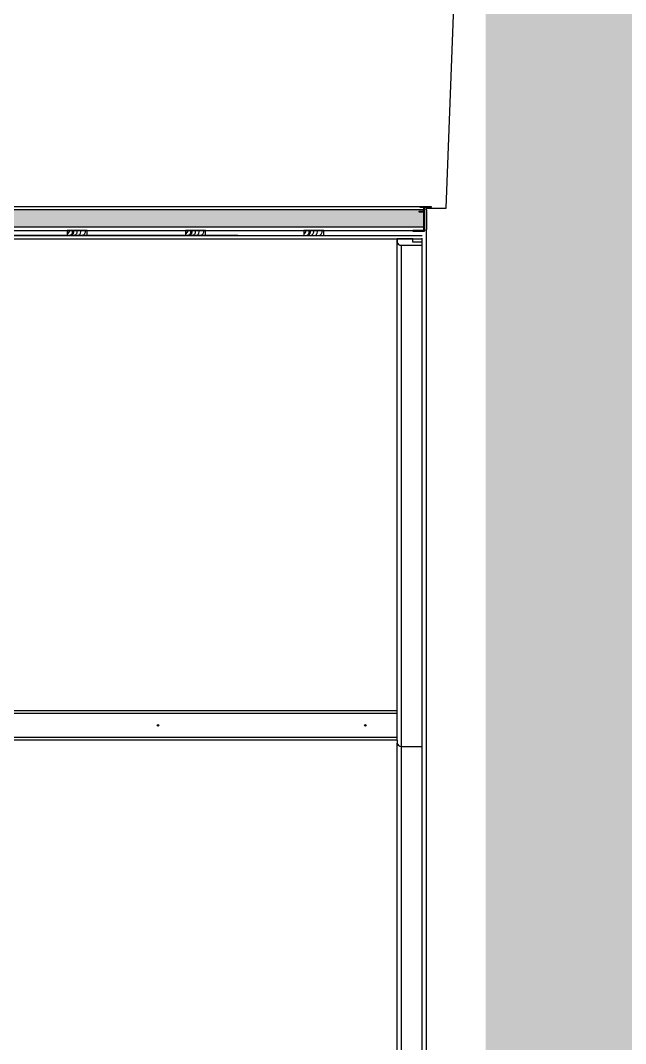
# Model space of a CAD drawing. Header units: inches. Extents: x 203 to 1065, y -1127 to 921.
# Drawn here: x 360.153 to 361.687, y 883.779 to 886.373 of the extents above; entities that cross this region are included whole.
import ezdxf

# ---------------------------------------------------------------- set-up
doc = ezdxf.new("R2010")
doc.units = ezdxf.units.IN
doc.header["$MEASUREMENT"] = 0
doc.linetypes.add('CONTINUA', pattern=[0])
doc.linetypes.add('DASHED2', pattern=[0.375, 0.25, -0.125])
for name, color, linetype in [('1-PLATEA', 3, 'Continuous'), ('CORTE MUROS', 4, 'CONTINUA'), ('CORTE PERFILES Y CERCHA', 3, 'CONTINUA'), ('CORTE PROY', 8, 'CONTINUA')]:
    doc.layers.add(name, color=color, linetype=linetype)

msp = doc.modelspace()

# ---------------------------------------------------------------- hatches: boundary and pattern name
at = {"linetype": 'ByBlock', "true_color": 0x139b48}
h = msp.add_hatch(color=114, dxfattribs=at)
h.dxf.hatch_style = 1
h.paths.add_polyline_path([(363.9322, 908.3504), (361.9322, 908.3504), (361.7822, 904.5916), (361.7822, 892.8156), (361.3322, 890.388), (361.3322, 878.612), (361.032, 864.9255), (361.032, 855.6775), (360.7822, 850.8905), (360.7822, 841.6425), (360.1822, 838.0559), (363.9322, 838.0559)])
at = {"layer": 'CORTE MUROS'}
h = msp.add_hatch(dxfattribs=at)
h.set_pattern_fill('HONEY', color=251, scale=0.003, angle=90, style=0)
h.set_pattern_definition([(90, (1151.800319, -1378.0106335), (-0.008248891935, 0.0142875), [0.009525, -0.01905]), (210, (1151.800319, -1378.0106335), (-0.00824889199, -0.01428749997), [0.009525, -0.01905]), (150, (1151.800319, -1378.0106335), (-0.016497783924, 3e-11), [-0.01905, 0.009525])])
h.paths.add_polyline_path([(358.7732, 885.849), (358.7732, 885.893), (361.1752, 885.893), (361.1752, 885.849)])
at = {"layer": 'CORTE PERFILES Y CERCHA'}
h = msp.add_hatch(color=256, dxfattribs=at)
h.paths.add_polyline_path([(361.1472, 885.841), (361.1472, 885.839), (361.1692, 885.839), (361.1772, 885.839), (361.1772, 885.9), (361.1862, 885.9), (361.1852, 885.901), (361.1752, 885.901), (361.1752, 885.841)])
h.paths.add_polyline_path([(361.1652, 885.901), (361.1652, 885.9), (361.1752, 885.9), (361.1752, 885.901)], flags=17)
h.paths.add_polyline_path([(361.1852, 885.901), (361.1862, 885.9), (361.1952, 885.9), (361.1952, 885.901)])
h.paths.add_polyline_path([(361.1635, 885.889, 0.388879), (361.1632, 885.8886), (361.1632, 885.8885), (361.1752, 885.8885), (361.1752, 885.89)], flags=17)

# ---------------------------------------------------------------- linework, layer by layer
at = {"layer": '1-PLATEA', "color": 4}
for p, q in [((361.2322, 885.897), (361.2622, 886.697)), ((361.1822, 875.721), (361.1822, 885.897)), ((361.1822, 885.897), (361.2322, 885.897))]:
    msp.add_line(p, q, dxfattribs=at)
at = {"layer": 'CORTE MUROS', "color": 1}
for p, q in [((358.7712, 885.841), (361.1712, 885.841)), ((358.7712, 885.8283), (361.1712, 885.8283)), ((358.7712, 885.8193), (361.1712, 885.8193))]:
    msp.add_line(p, q, dxfattribs=at)
at = {"layer": 'CORTE MUROS'}
for points in [[(358.7732, 885.841), (361.1752, 885.841), (361.1752, 885.901), (358.7732, 885.901)], [(361.1752, 885.893), (358.7732, 885.893)], [(361.1752, 885.849), (358.7732, 885.849)]]:
    msp.add_lwpolyline(points, dxfattribs=at)
at = {"layer": 'CORTE MUROS', "color": 1}
for points in [[(360.2712, 885.841), (360.2712, 885.8283), (360.322, 885.8283), (360.322, 885.841)], [(360.5712, 885.841), (360.5712, 885.8283), (360.622, 885.8283), (360.622, 885.841)], [(360.8712, 885.841), (360.8712, 885.8283), (360.922, 885.8283), (360.922, 885.841)]]:
    msp.add_lwpolyline(points, close=True, dxfattribs=at)
at = {"layer": 'CORTE MUROS', "color": 254, "linetype": 'DASHED2', "ltscale": 0.05, "const_width": 0.003, "elevation": 0}
msp.add_lwpolyline([(361.1712, 885.8297), (358.7712, 885.8297)], close=True, dxfattribs=at)
at = {"layer": 'CORTE MUROS', "color": 1}
for centre, radius, start, end in [((360.2683, 885.841), 0.00878, 288.9627, 359.9781), ((360.2749, 885.8381), 0.0101, 284.3105, 16.715), ((360.2865, 885.8379), 0.0101, 284.3105, 16.715), ((360.2945, 885.8378), 0.0112, 301.4112, 16.4414), ((360.3073, 885.8379), 0.0101, 284.3105, 16.715), ((360.5683, 885.841), 0.00878, 288.9627, 359.9781), ((360.5749, 885.8381), 0.0101, 284.3105, 16.715), ((360.5865, 885.8379), 0.0101, 284.3105, 16.715), ((360.5945, 885.8378), 0.0112, 301.4112, 16.4414), ((360.6073, 885.8379), 0.0101, 284.3105, 16.715), ((360.8683, 885.841), 0.00878, 288.9627, 359.9781), ((360.8749, 885.8381), 0.0101, 284.3105, 16.715), ((360.8865, 885.8379), 0.0101, 284.3105, 16.715), ((360.8945, 885.8378), 0.0112, 301.4112, 16.4414), ((360.9073, 885.8379), 0.0101, 284.3105, 16.715), ((360.2785, 885.8377), 0.00986, 287.7246, 17.0401), ((360.5785, 885.8377), 0.00986, 287.7246, 17.0401), ((360.8785, 885.8377), 0.00986, 287.7246, 17.0401)]:
    msp.add_arc(centre, radius, start, end, dxfattribs=at)
at = {"layer": 'CORTE PERFILES Y CERCHA'}
msp.add_line((361.1712, 875.779), (361.1712, 885.821), dxfattribs=at)
for points in [[(361.1952, 885.901), (361.1652, 885.901), (361.1652, 885.9), (361.1752, 885.9), (361.1752, 885.89), (361.1635, 885.889, 0.388879), (361.1632, 885.8886), (361.1632, 885.8885), (361.1752, 885.8885), (361.1752, 885.841), (361.1472, 885.841), (361.1472, 885.839), (361.1772, 885.839), (361.1772, 885.9), (361.1952, 885.9)], [(361.1772, 885.8434), (361.1772, 885.8934, -1), (361.1822, 885.8934), (361.1822, 885.8434, -1)]]:
    msp.add_lwpolyline(points, format="xyb", close=True, dxfattribs=at)
at = {"layer": 'CORTE PERFILES Y CERCHA', "color": 1}
msp.add_lwpolyline([(361.118, 885.8033), (361.1712, 885.8033), (361.1712, 885.8113), (361.1472, 885.8113), (361.1472, 885.8193), (361.1082, 885.8193), (361.1082, 885.8113, 0.355123)], format="xyb", close=True, dxfattribs=at)
at = {"layer": 'CORTE PROY', "ltscale": 0.5}
for p, q in [((361.1082, 885.761), (361.1082, 885.8193)), ((361.118, 885.8033), (361.118, 885.761)), ((361.1082, 884.5485), (361.1082, 885.761)), ((361.118, 885.761), (361.118, 884.5325)), ((361.1082, 884.6165), (358.8612, 884.6165)), ((361.1082, 884.5555), (358.8612, 884.5555))]:
    msp.add_line(p, q, dxfattribs=at)
at = {"layer": 'CORTE PROY', "color": 253, "ltscale": 0.5}
for p, q in [((361.1082, 882.1075), (361.1082, 884.5405)), ((361.1082, 884.537), (361.1082, 884.5405)), ((361.118, 884.5325), (361.118, 882.1155))]:
    msp.add_line(p, q, dxfattribs=at)
at = {"layer": 'CORTE PROY', "ltscale": 0.5}
for points in [[(358.8612, 884.6235), (361.1082, 884.6235)], [(361.1082, 884.5485), (358.8612, 884.5485)]]:
    msp.add_lwpolyline(points, dxfattribs=at)
msp.add_lwpolyline([(361.1082, 884.5485), (361.1082, 884.5405, 0.355123), (361.118, 884.5325), (361.1712, 884.5325)], format="xyb", dxfattribs=at)
for centre in [(360.5012, 884.586), (361.0272, 884.586)]:
    msp.add_circle(centre, 0.002, dxfattribs=at)

doc.saveas('drawing.dxf')
